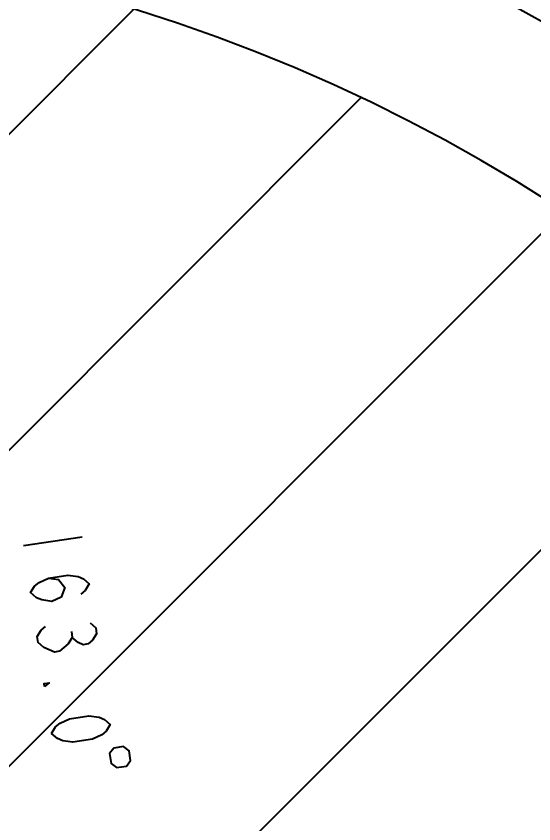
# Model space of a CAD drawing. Header units: millimetres. Extents: x 0 to 1173, y -4 to 841.
# Drawn here: x 286.4 to 338.9, y 407.8 to 489.6 of the extents above; entities that cross this region are included whole.
import ezdxf

# ---------------------------------------------------------------- set-up
doc = ezdxf.new("R2010")
doc.units = ezdxf.units.MM
doc.header["$LTSCALE"] = 65.395
doc.layers.get('0').update_dxf_attribs({"linetype": 'CONTINUOUS'})
doc.layers.add('ALL_DRFT_GEOM', color=7, linetype='CONTINUOUS')
doc.layers.add('DRAFT_DIMS', color=7, linetype='CONTINUOUS')
doc.styles.get("Standard").update_dxf_attribs({"font": 'txt', "width": 0.8})
doc.dimstyles.new('DIMSTYLE_13', dxfattribs={"dimtxt": 6, "dimasz": 9, "dimexe": 0.5, "dimexo": 0, "dimtad": 1, "dimlfac": 10, "dimzin": 0, "dimdsep": 46, "dimtxsty": 'Standard', "dimblk": '_FILLED', "dimblk1": '_FILLED', "dimblk2": '_FILLED', "dimcen": 0.09, "dimadec": 0, "dimazin": 0, "dimtp": 0.01, "dimtm": 0.01, "dimtfac": 1, "dimtofl": 0, "dimtmove": 0, "dimatfit": 2, "dimldrblk": '_FILLED', "dimfxl": 0, "dimtolj": 1, "dimtzin": 0, "dimarcsym": 0})

# ---------------------------------------------------------------- blocks, each defined once
blk = doc.blocks.new('_FILLED')
at = {"color": 0, "linetype": 'ByBlock'}
blk.add_solid([(0, 0), (-1, 0.1667), (-1, -0.1667)], dxfattribs=at)
blk = doc.blocks.new('*D20')
at = {"layer": 'DRAFT_DIMS', "color": 2, "linetype": 'Continuous'}
blk.add_line((362.811, 192.443), (450.213, 94.254), dxfattribs=at)
at = {"layer": 'DRAFT_DIMS', "color": 2, "linetype": 'Continuous', "xscale": 9, "yscale": 9, "zscale": 9, "rotation": 131.6736765729}
blk.add_blockref('_FILLED', (362.811, 192.443), dxfattribs=at)
blk = doc.blocks.new('*D23')
at = {"layer": 'DRAFT_DIMS', "color": 2, "linetype": 'Continuous'}
blk.add_line((390.784, 199.135), (471.564, 129.718), dxfattribs=at)
at = {"layer": 'DRAFT_DIMS', "color": 2, "linetype": 'Continuous', "xscale": 9, "yscale": 9, "zscale": 9, "rotation": 139.3269980893}
blk.add_blockref('_FILLED', (390.784, 199.135), dxfattribs=at)

msp = doc.modelspace()

# ---------------------------------------------------------------- hatches: boundary and pattern name
at = {"linetype": 'Continuous'}
h = msp.add_hatch(dxfattribs=at)
h.set_pattern_fill('5DOF WORKSPACE', color=2, scale=22.62069, angle=45, style=0, pattern_type=0)
h.set_pattern_definition([(45, (0, 0), (-15.99524, 15.99524), [])])
edge = h.paths.add_edge_path()
edge.add_arc((246.456, 323.1578), 175, 91.640521, 448.35948)
edge.add_line((251.466, 401.7708), (251.466, 498.086))
edge.add_line((251.466, 401.7708), (269.8458, 341.6534))
edge.add_arc((246.456, 323.1578), 29.8189, 141.664536, 398.335464)
edge.add_line((241.446, 401.7708), (223.0663, 341.6534))
edge.add_line((241.446, 401.7708), (241.446, 498.086))

# ---------------------------------------------------------------- linework, layer by layer
at = {"layer": 'ALL_DRFT_GEOM', "color": 7, "linetype": 'Continuous'}
msp.add_circle((246.456, 323.1578), 190.295, dxfattribs=at)
msp.add_arc((246.456, 323.1578), 175, 91.640521, 88.35948, dxfattribs=at)
at = {"layer": 'DRAFT_DIMS', "color": 2, "linetype": 'Continuous'}
for p, q in [((293.1264, 436.8615), (287.1923, 435.9747)), ((292.0285, 427.2942), (292.1172, 426.7007))]:
    msp.add_line(p, q, dxfattribs=at)
for points in [[(289.7025, 432.7098), (290.7358, 432.5609), (291.3633, 431.7447), (291.0019, 430.7807), (290.0572, 430.3362), (289.0238, 430.4851), (288.485, 430.7079), (287.9018, 431.2274), (288.3076, 431.8947), (288.7578, 432.2653), (289.7025, 432.7098), (291.6805, 433.0054), (292.7139, 432.8566), (293.2527, 432.6338), (293.8359, 432.1143), (293.4301, 431.4469), (292.9799, 431.0763)], [(293.9178, 428.1832), (294.501, 427.6637), (294.5897, 427.0703), (294.1839, 426.4029), (293.7337, 426.0324), (293.2392, 425.9584), (292.7004, 426.1812), (292.1172, 426.7007), (291.7114, 426.0335), (291.2612, 425.6628), (290.811, 425.2922), (290.3165, 425.2183), (289.7777, 425.4411), (289.2388, 425.6639), (288.6556, 426.1834), (288.5669, 426.7768), (288.9728, 427.4442), (289.4229, 427.8147)], [(289.3208, 421.7328), (289.2764, 422.0295), (289.7709, 422.1035), (289.3208, 421.7328)], [(290.0303, 416.9856), (290.4361, 417.6529), (290.8862, 418.0235), (291.8309, 418.468), (293.8089, 418.7636), (294.8423, 418.6147), (295.3812, 418.3919), (295.9644, 417.8724), (295.5585, 417.2051), (295.1084, 416.8345), (294.1637, 416.39), (292.1856, 416.0944), (291.1523, 416.2433), (290.6134, 416.4661), (290.0303, 416.9856)], [(297.3081, 415.6466), (296.3191, 415.4988), (295.8985, 414.9304), (296.0463, 413.9413), (296.6147, 413.5208), (297.6037, 413.6685), (298.0243, 414.237), (297.8765, 415.226), (297.3081, 415.6466)]]:
    msp.add_lwpolyline(points, dxfattribs=at)

# ---------------------------------------------------------------- dimensions: what is measured, and where the dimension line sits
for p1, p2, text, picture, middle in [((362.8113, 192.4426), (130.1007, 453.8729), '%%c<> \\P(Reachable Space)', '*D20', (397.079, 156.2018)), ((390.7836, 199.1347), (102.1284, 447.1808), '%%c<> \\P(Working Space)', '*D23', (417.9342, 177.7815))]:
    dim = msp.add_diameter_dim_2p(p1=p1, p2=p2, text=text, dimstyle='DIMSTYLE_13', override={"dimpost": '<>'}, dxfattribs=at)
    dim.commit()
    dim.dimension.update_dxf_attribs({"geometry": picture, "text_midpoint": middle, "dimtype": 163})

doc.saveas('drawing.dxf')
